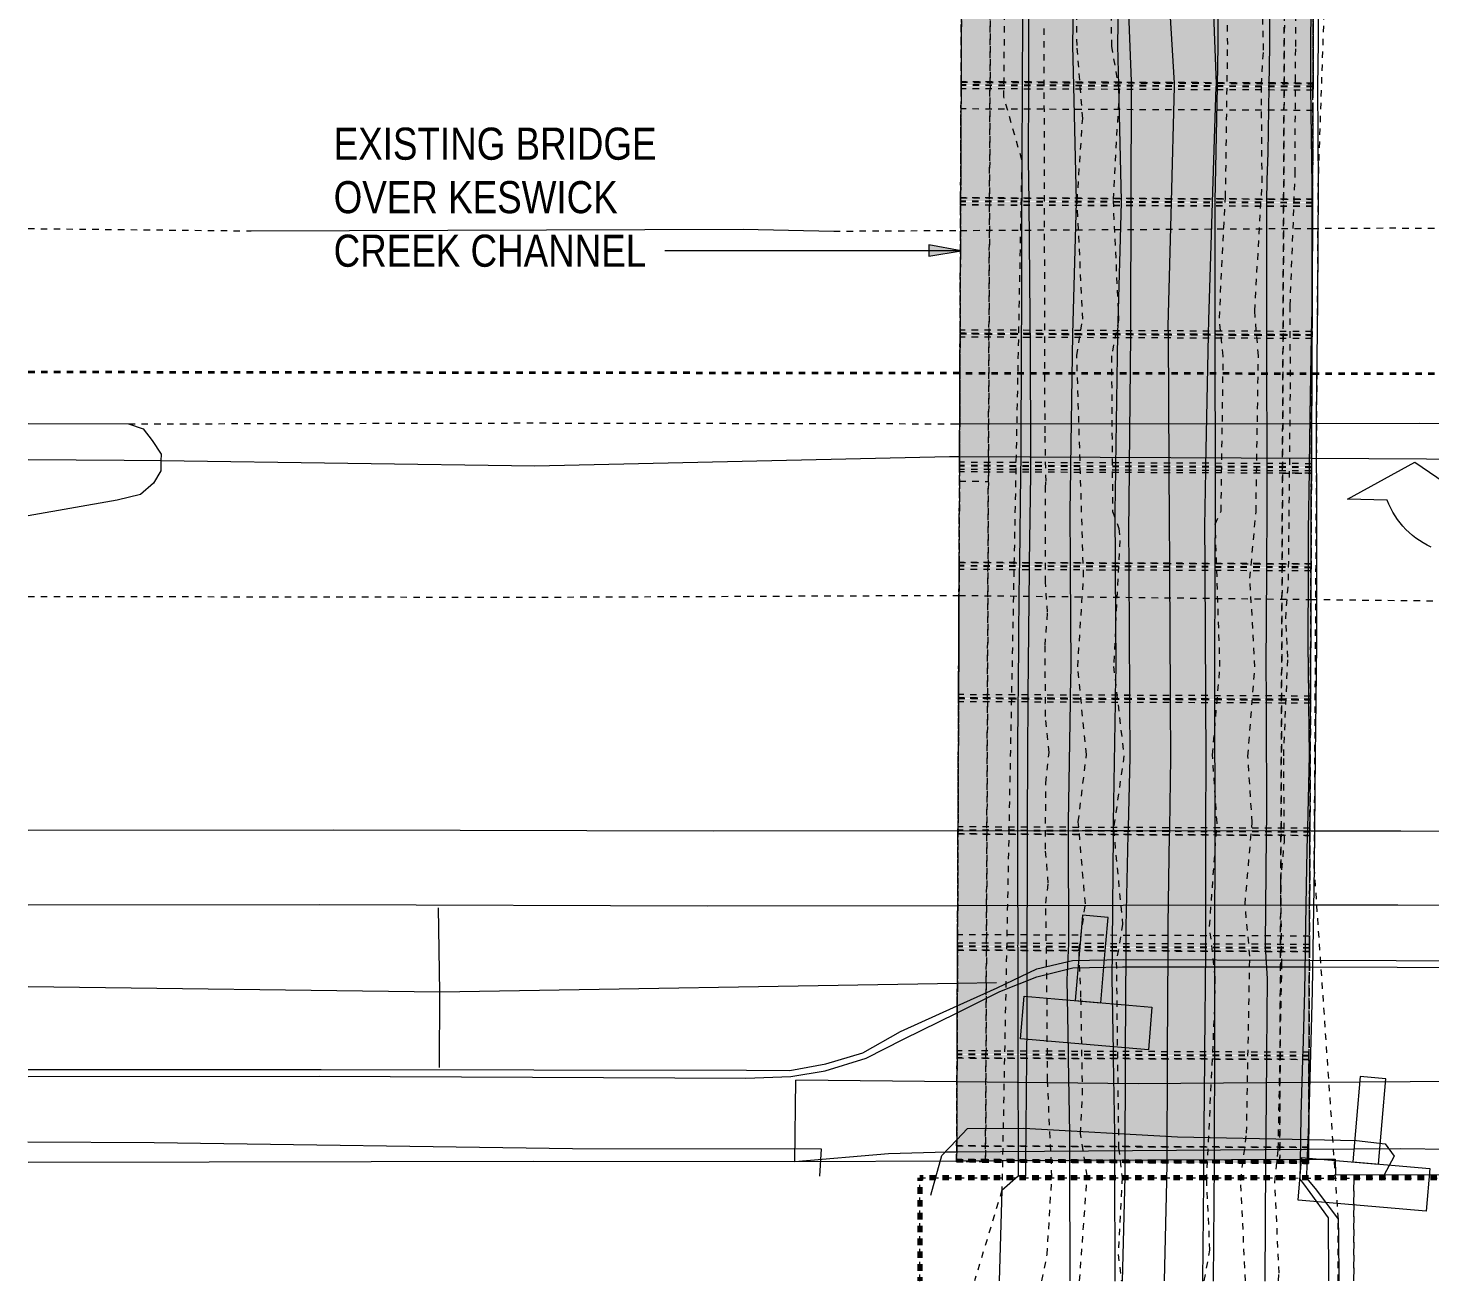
# Model space of a CAD drawing. Header units: metres. Extents: x 564 to 760, y 3 to 1698.
# Drawn here: x 606.14 to 627.97, y 1651.89 to 1671.41 of the extents above; entities that cross this region are included whole.
import ezdxf

# ---------------------------------------------------------------- set-up
doc = ezdxf.new("R2010")
doc.units = ezdxf.units.M
for name, pattern in [('ControlLine', [0.02, 0.0125, -0.0025, 0.0025, -0.0025]), ('Demolished', [0.007144, 0.004763, -0.002381]), ('IMPORT-BDYS-Boundary _3_', [0.01, 0.009, -0.001]), ('IMPORT-BDYS-ProjBoundary', [0.008, 0.006, -0.002]), ('IMPORT-LNMK-LaneLine3 _3_', [0.012, 0.003, -0.009]), ('IMPORT-LNMK-LineCont _3_', [0.004, 0.001, -0.003]), ('JacobsDash', [0.0045, 0.003, -0.0015])]:
    doc.linetypes.add(name, pattern=pattern)
doc.layers.add('D-BDGE', color=7, linetype='Continuous', lineweight=13)
doc.layers.add('D-ENHA-TEXT', color=7, linetype='Continuous', lineweight=9)
for name, color, linetype, lineweight, true_color in [('D-BDGE-DECK', 7, 'Continuous', 13, 0x8c8cc6), ('D-BDGE-FRAMING', 7, 'Continuous', 13, 0x8c8cc6), ('D-BDGE-INT-WALL', 7, 'Continuous', 13, 0x8c8cc6)]:
    doc.layers.add(name, color=color, linetype=linetype, lineweight=lineweight, true_color=true_color)
doc.styles.add('Arial Narrow', font='ARIALN.TTF', dxfattribs={"height": 0.5})

# ---------------------------------------------------------------- blocks, each defined once
blk = doc.blocks.new('T2DPAA-T2D-PWA-RW-M2D-000002_ControlLinesMinor_rvt-2-DRG-2871031 - CONSTRUCTION SEQUENCE STAGE A2')
at = {"layer": 'D-BDGE', "color": 150, "linetype": 'ControlLine', "lineweight": 35, "true_color": 0x0080ff}
blk.add_line((567.602, 1666.054), (608.732, 1666.004), dxfattribs=at)
blk = doc.blocks.new('T2DPAA-T2D-PWA-SU-M2D-000002_dwg-40815123-DRG-2871031 - CONSTRUCTION SEQUENCE STAGE A2')
at = {"color": 9, "lineweight": 18, "true_color": 0xc0c0c0}
for p, q in [((40.118, 1559.587), (40.117, 1559.597)), ((40.765, 1559.639), (40.765, 1559.649)), ((37.784, 1559.399), (37.783, 1559.408)), ((37.975, 1559.424), (37.976, 1559.414)), ((37.976, 1559.414), (38.122, 1557.62)), ((38.643, 1559.478), (38.643, 1559.468)), ((38.643, 1559.468), (38.749, 1557.671)), ((39.291, 1559.53), (39.291, 1559.52)), ((39.291, 1559.52), (39.385, 1557.722)), ((39.315, 1559.522), (39.314, 1559.532)), ((36.282, 1559.287), (36.283, 1559.277)), ((36.379, 1559.295), (36.38, 1559.285)), ((37.084, 1559.342), (37.083, 1559.352)), ((40.936, 1557.837), (40.935, 1557.847)), ((38.749, 1557.671), (38.749, 1557.661)), ((39.385, 1557.722), (39.386, 1557.712)), ((39.433, 1557.716), (39.432, 1557.726)), ((39.606, 1555.673), (39.433, 1557.716)), ((40.234, 1557.781), (40.233, 1557.791)), ((40.407, 1555.738), (40.234, 1557.781)), ((41.035, 1556.697), (40.936, 1557.837)), ((36.428, 1557.483), (36.428, 1557.473)), ((36.537, 1557.492), (36.538, 1557.482)), ((37.278, 1557.542), (37.278, 1557.552)), ((37.397, 1555.495), (37.278, 1557.542)), ((37.978, 1557.598), (37.977, 1557.608)), ((38.097, 1555.551), (37.978, 1557.598)), ((38.122, 1557.62), (38.123, 1557.61)), ((41.102, 1555.794), (41.078, 1556.17)), ((39.496, 1555.664), (39.496, 1555.654)), ((39.607, 1555.663), (39.606, 1555.673)), ((40.408, 1555.728), (40.407, 1555.738)), ((41.103, 1555.784), (41.102, 1555.794)), ((37.398, 1555.485), (37.397, 1555.495)), ((38.097, 1555.541), (38.097, 1555.551)), ((38.289, 1555.567), (38.29, 1555.557)), ((38.29, 1555.557), (38.446, 1553.513)), ((38.874, 1555.614), (38.875, 1555.604)), ((38.875, 1555.604), (39.062, 1553.563)), ((39.496, 1555.654), (39.632, 1553.609)), ((36.596, 1555.43), (36.597, 1555.42)), ((36.597, 1555.42), (36.761, 1553.377)), ((36.731, 1555.441), (36.732, 1555.431)), ((36.732, 1555.431), (36.913, 1553.389)), ((35.759, 1553.948), (41.219, 1554.418)), ((35.637, 1553.938), (35.759, 1553.948)), ((41.263, 1553.871), (35.8, 1553.433)), ((41.243, 1553.729), (41.243, 1553.739)), ((41.247, 1553.679), (41.243, 1553.729)), ((38.239, 1553.486), (38.238, 1553.496)), ((38.242, 1553.436), (38.239, 1553.486)), ((38.446, 1553.513), (38.446, 1553.503)), ((38.446, 1553.503), (38.45, 1553.453)), ((39.062, 1553.563), (39.063, 1553.552)), ((39.063, 1553.552), (39.068, 1553.502)), ((39.632, 1553.609), (39.633, 1553.598)), ((39.633, 1553.598), (39.636, 1553.548)), ((39.785, 1553.611), (39.784, 1553.621)), ((39.79, 1553.561), (39.785, 1553.611)), ((40.586, 1553.675), (40.585, 1553.686)), ((40.591, 1553.626), (40.586, 1553.675)), ((36.761, 1553.377), (36.761, 1553.366)), ((36.761, 1553.366), (36.765, 1553.316)), ((36.913, 1553.389), (36.913, 1553.379)), ((36.913, 1553.379), (36.918, 1553.329)), ((37.539, 1553.429), (37.539, 1553.439)), ((37.543, 1553.379), (37.539, 1553.429)), ((40.714, 1552.131), (40.71, 1552.179)), ((41.36, 1552.183), (41.356, 1552.231)), ((41.361, 1552.173), (41.36, 1552.183)), ((41.365, 1552.123), (41.361, 1552.173)), ((38.365, 1551.941), (38.361, 1551.989)), ((38.567, 1552.006), (38.571, 1551.958)), ((38.571, 1551.958), (38.572, 1551.947)), ((39.199, 1552.057), (39.203, 1552.009)), ((39.203, 1552.009), (39.204, 1551.998)), ((39.204, 1551.998), (39.209, 1551.949)), ((39.746, 1552.101), (39.75, 1552.053)), ((39.75, 1552.053), (39.751, 1552.043)), ((39.751, 1552.043), (39.755, 1551.993)), ((39.755, 1551.993), (39.93, 1550.051)), ((39.913, 1552.066), (39.909, 1552.114)), ((39.914, 1552.056), (39.913, 1552.066)), ((39.918, 1552.006), (39.914, 1552.056)), ((40.715, 1552.12), (40.714, 1552.131)), ((40.719, 1552.071), (40.715, 1552.12)), ((36.869, 1551.869), (36.873, 1551.821)), ((36.873, 1551.821), (36.873, 1551.81)), ((36.873, 1551.81), (36.877, 1551.76)), ((37.022, 1551.881), (37.026, 1551.833)), ((37.026, 1551.833), (37.026, 1551.822)), ((37.026, 1551.822), (37.03, 1551.773)), ((37.666, 1551.885), (37.661, 1551.933)), ((37.667, 1551.874), (37.666, 1551.885)), ((37.671, 1551.825), (37.667, 1551.874)), ((38.366, 1551.931), (38.365, 1551.941)), ((38.37, 1551.881), (38.366, 1551.931)), ((38.572, 1551.947), (38.577, 1551.898)), ((38.577, 1551.897), (38.751, 1549.956)), ((39.209, 1551.948), (39.383, 1550.007)), ((39.383, 1550.006), (39.388, 1549.956)), ((39.93, 1550.051), (39.934, 1550.001)), ((39.934, 1550.001), (39.935, 1549.991)), ((39.935, 1549.991), (39.94, 1549.941)), ((40.08, 1550.012), (40.076, 1550.062)), ((40.081, 1550.002), (40.08, 1550.012)), ((40.085, 1549.953), (40.081, 1550.002)), ((40.881, 1550.077), (40.877, 1550.127)), ((40.882, 1550.067), (40.881, 1550.077)), ((40.886, 1550.018), (40.882, 1550.067)), ((41.539, 1550.13), (41.535, 1550.18)), ((41.54, 1550.12), (41.539, 1550.13)), ((41.545, 1550.071), (41.54, 1550.12)), ((37.022, 1549.816), (37.025, 1549.766)), ((37.175, 1549.828), (37.179, 1549.778)), ((37.179, 1549.778), (37.18, 1549.768)), ((37.841, 1549.832), (37.837, 1549.881)), ((37.842, 1549.822), (37.841, 1549.832)), ((37.845, 1549.772), (37.842, 1549.822)), ((38.54, 1549.888), (38.537, 1549.938)), ((38.541, 1549.878), (38.54, 1549.888)), ((38.544, 1549.828), (38.541, 1549.878)), ((38.751, 1549.955), (38.756, 1549.905)), ((38.756, 1549.905), (38.757, 1549.895)), ((38.757, 1549.895), (38.761, 1549.846)), ((39.388, 1549.956), (39.389, 1549.947)), ((39.389, 1549.947), (39.393, 1549.897)), ((37.025, 1549.766), (37.026, 1549.756)), ((37.026, 1549.756), (37.03, 1549.706)), ((37.18, 1549.768), (37.184, 1549.719)), ((41.059, 1548.025), (41.055, 1548.075)), ((41.06, 1548.015), (41.059, 1548.025)), ((41.697, 1548.076), (41.694, 1548.126)), ((41.698, 1548.066), (41.697, 1548.076)), ((41.701, 1548.017), (41.698, 1548.066)), ((37.983, 1547.776), (37.979, 1547.826)), ((38.681, 1547.833), (38.677, 1547.883)), ((38.681, 1547.823), (38.681, 1547.833)), ((38.685, 1547.773), (38.681, 1547.823)), ((38.905, 1547.901), (38.908, 1547.851)), ((38.908, 1547.851), (38.908, 1547.841)), ((38.908, 1547.841), (38.911, 1547.791)), ((39.546, 1547.953), (39.549, 1547.903)), ((39.549, 1547.903), (39.55, 1547.893)), ((39.55, 1547.893), (39.553, 1547.843)), ((40.108, 1547.998), (40.112, 1547.948)), ((40.112, 1547.948), (40.113, 1547.938)), ((40.113, 1547.938), (40.117, 1547.889)), ((40.259, 1547.96), (40.255, 1548.01)), ((40.26, 1547.95), (40.259, 1547.96)), ((40.264, 1547.901), (40.26, 1547.95)), ((40.406, 1546.207), (40.264, 1547.9)), ((41.063, 1547.965), (41.06, 1548.015)), ((41.192, 1546.27), (41.063, 1547.965)), ((37.189, 1547.762), (37.193, 1547.712)), ((37.193, 1547.712), (37.194, 1547.703)), ((37.194, 1547.703), (37.198, 1547.653)), ((37.339, 1547.774), (37.343, 1547.725)), ((37.343, 1547.725), (37.344, 1547.715)), ((37.344, 1547.715), (37.348, 1547.665)), ((37.984, 1547.766), (37.983, 1547.776)), ((37.988, 1547.717), (37.984, 1547.766)), ((38.817, 1546.078), (38.685, 1547.773)), ((41.816, 1546.27), (41.812, 1546.32)), ((38.712, 1546.019), (38.712, 1546.07)), ((38.821, 1546.028), (38.817, 1546.078)), ((39.021, 1546.094), (39.025, 1546.045)), ((39.675, 1546.147), (39.679, 1546.097)), ((39.679, 1546.097), (39.679, 1546.087)), ((39.679, 1546.087), (39.683, 1546.038)), ((40.258, 1546.194), (40.262, 1546.145)), ((40.262, 1546.145), (40.263, 1546.135)), ((40.263, 1546.135), (40.267, 1546.085)), ((40.267, 1546.085), (40.386, 1544.52)), ((40.41, 1546.156), (40.406, 1546.206)), ((40.411, 1546.146), (40.41, 1546.156)), ((40.415, 1546.097), (40.411, 1546.146)), ((41.198, 1546.21), (41.196, 1546.22)), ((41.205, 1546.161), (41.198, 1546.21)), ((41.816, 1546.26), (41.816, 1546.27)), ((41.82, 1546.21), (41.816, 1546.26)), ((37.344, 1545.959), (37.348, 1545.909)), ((37.348, 1545.909), (37.349, 1545.899)), ((37.349, 1545.899), (37.354, 1545.85)), ((37.487, 1545.971), (37.491, 1545.921)), ((37.491, 1545.921), (37.492, 1545.911)), ((37.492, 1545.911), (37.496, 1545.861)), ((38.14, 1545.973), (38.138, 1546.023)), ((38.14, 1545.963), (38.14, 1545.973)), ((38.142, 1545.913), (38.14, 1545.963)), ((38.312, 1546.037), (38.312, 1545.987)), ((38.312, 1545.987), (38.312, 1545.977)), ((38.312, 1545.977), (38.312, 1545.927)), ((38.712, 1546.009), (38.712, 1546.019)), ((38.712, 1545.959), (38.712, 1546.009)), ((38.822, 1546.018), (38.821, 1546.028)), ((38.825, 1545.968), (38.822, 1546.018)), ((39.025, 1546.045), (39.026, 1546.035)), ((39.026, 1546.035), (39.03, 1545.985)), ((39.03, 1545.985), (39.157, 1544.42)), ((39.683, 1546.038), (39.808, 1544.473)), ((37.066, 1545.317), (36.461, 1545.255)), ((40.549, 1544.482), (40.545, 1544.532)), ((41.358, 1544.548), (41.354, 1544.598)), ((41.358, 1544.538), (41.358, 1544.548)), ((41.362, 1544.488), (41.358, 1544.538)), ((41.918, 1544.593), (41.915, 1544.643)), ((41.919, 1544.583), (41.918, 1544.593)), ((41.922, 1544.533), (41.919, 1544.583)), ((38.279, 1544.299), (38.274, 1544.349)), ((38.979, 1544.355), (38.974, 1544.405)), ((38.98, 1544.345), (38.979, 1544.355)), ((38.985, 1544.296), (38.98, 1544.345)), ((39.157, 1544.42), (39.161, 1544.37)), ((39.161, 1544.37), (39.162, 1544.36)), ((39.162, 1544.36), (39.166, 1544.31)), ((39.808, 1544.473), (39.812, 1544.423)), ((39.812, 1544.423), (39.813, 1544.413)), ((39.813, 1544.413), (39.817, 1544.363)), ((39.817, 1544.362), (39.946, 1542.748)), ((40.386, 1544.519), (40.39, 1544.469)), ((40.39, 1544.469), (40.391, 1544.459)), ((40.391, 1544.459), (40.394, 1544.409)), ((40.394, 1544.409), (40.518, 1542.794)), ((40.55, 1544.472), (40.549, 1544.482)), ((40.554, 1544.422), (40.55, 1544.472)), ((44.757, 1544.432), (42.046, 1544.181)), ((37.49, 1544.285), (37.494, 1544.235)), ((37.494, 1544.235), (37.495, 1544.225)), ((37.495, 1544.225), (37.499, 1544.176)), ((37.499, 1544.175), (37.64, 1542.561)), ((37.624, 1544.296), (37.628, 1544.246)), ((37.628, 1544.246), (37.629, 1544.236)), ((37.629, 1544.236), (37.633, 1544.186)), ((37.633, 1544.186), (37.756, 1542.571)), ((38.28, 1544.289), (38.279, 1544.299)), ((38.285, 1544.239), (38.28, 1544.289)), ((39.166, 1544.31), (39.297, 1542.695)), ((36.584, 1543.729), (34.08, 1543.544)), ((42.089, 1543.652), (42.122, 1542.923)), ((36.672, 1542.643), (42.13, 1543.147)), ((37.357, 1542.562), (42.142, 1542.99)), ((40.826, 1540.974), (40.686, 1542.807)), ((41.627, 1541.042), (41.487, 1542.872)), ((42.035, 1542.341), (42.035, 1542.916)), ((38.606, 1540.786), (38.444, 1542.626)), ((39.304, 1540.845), (39.143, 1542.683)), ((34.172, 1542.278), (36.684, 1542.502)), ((36.684, 1542.502), (37.357, 1542.562))]:
    blk.add_line(p, q, dxfattribs=at)
at = {"color": 9, "linetype": 'IMPORT-LNMK-LaneLine3 _3_', "lineweight": 18, "true_color": 0xc0c0c0}
for p, q in [((35.516, 1556.951), (40.974, 1557.446)), ((33.552, 1556.773), (35.516, 1556.951)), ((21.046, 1555.75), (24.51, 1556.009))]:
    blk.add_line(p, q, dxfattribs=at)
at = {"color": 9, "linetype": 'IMPORT-LNMK-LineCont _3_', "lineweight": 18, "true_color": 0xc0c0c0}
blk.add_line((35.974, 1551.283), (41.44, 1551.684), dxfattribs=at)
at = {"color": 9, "lineweight": 18, "true_color": 0xc0c0c0, "flags": 128}
for points in [[(40.546, 1563.008), (40.656, 1562.151), (40.82, 1560.338), (40.867, 1559.66), (41.009, 1558.108), (41.15, 1556.324), (41.278, 1554.538), (41.438, 1552.766), (41.584, 1550.993), (41.714, 1549.264), (41.845, 1547.536), (41.975, 1545.604), (42.088, 1543.672), (42.089, 1543.652)], [(38.4, 1561.134), (38.64, 1559.517), (38.643, 1559.478)], [(39.09, 1561.189), (39.289, 1559.563), (39.291, 1559.53)], [(39.314, 1559.532), (39.273, 1560.162), (39.181, 1561.197)], [(40.117, 1559.597), (40.074, 1560.224), (39.982, 1561.261)], [(40.764, 1559.651), (40.704, 1560.328), (40.629, 1561.314)], [(36.15, 1560.952), (36.2, 1560.323), (36.282, 1559.287)], [(36.235, 1560.959), (36.293, 1560.331), (36.379, 1559.295)], [(37.083, 1559.352), (37.017, 1559.967), (36.941, 1561.016)], [(37.783, 1559.408), (37.715, 1560.03), (37.64, 1561.072)], [(37.768, 1561.083), (37.969, 1559.493), (37.975, 1559.424)], [(40.935, 1557.847), (40.913, 1558.101), (40.765, 1559.639)], [(37.977, 1557.608), (37.976, 1557.623), (37.784, 1559.399)], [(39.432, 1557.726), (39.431, 1557.746), (39.315, 1559.522)], [(40.233, 1557.791), (40.232, 1557.806), (40.209, 1558.138), (40.189, 1558.563), (40.118, 1559.587)], [(36.283, 1559.277), (36.375, 1558.127), (36.428, 1557.483)], [(36.38, 1559.285), (36.475, 1558.136), (36.537, 1557.492)], [(37.278, 1557.552), (37.277, 1557.564), (37.084, 1559.342)], [(38.749, 1557.661), (38.862, 1555.739), (38.874, 1555.614)], [(39.386, 1557.712), (39.481, 1555.888), (39.496, 1555.664)], [(36.428, 1557.473), (36.576, 1555.688), (36.596, 1555.43)], [(36.538, 1557.482), (36.709, 1555.697), (36.731, 1555.441)], [(38.123, 1557.61), (38.273, 1555.769), (38.289, 1555.567)], [(24.51, 1556.009), (32.144, 1556.685), (33.552, 1556.773)], [(41.078, 1556.17), (41.068, 1556.317), (41.035, 1556.697)], [(40.585, 1553.686), (40.435, 1555.402), (40.408, 1555.728)], [(41.243, 1553.739), (41.185, 1554.531), (41.103, 1555.784)], [(37.539, 1553.439), (37.417, 1555.159), (37.398, 1555.485)], [(38.238, 1553.496), (38.117, 1555.205), (38.097, 1555.541)], [(39.784, 1553.621), (39.635, 1555.333), (39.607, 1555.663)], [(41.219, 1554.418), (42.899, 1554.562), (52.432, 1555.346), (56.106, 1555.6), (57.273, 1555.659), (58.703, 1555.648), (59.993, 1555.554), (61.17, 1555.425), (61.634, 1555.374), (62.373, 1555.265)], [(62.351, 1555.522), (61.17, 1555.425), (56.618, 1555.05), (52.457, 1554.707), (43.939, 1554.085), (41.263, 1553.871)], [(43.237, 1552.656), (43.173, 1552.681), (43.11, 1552.709), (43.048, 1552.741), (42.989, 1552.775), (42.932, 1552.813), (42.876, 1552.853), (42.823, 1552.896), (42.772, 1552.942), (42.724, 1552.991), (42.679, 1553.041), (42.636, 1553.094), (42.596, 1553.149), (42.559, 1553.206), (42.526, 1553.265), (42.495, 1553.325), (41.878, 1553.287), (42.87, 1553.95), (43.833, 1553.408)], [(39.068, 1553.501), (39.137, 1552.747), (39.199, 1552.058)], [(39.636, 1553.547), (39.694, 1552.674), (39.746, 1552.103)], [(39.909, 1552.116), (39.846, 1552.921), (39.79, 1553.559)], [(40.71, 1552.181), (40.646, 1552.988), (40.591, 1553.624)], [(41.356, 1552.233), (41.314, 1552.756), (41.247, 1553.677)], [(35.8, 1553.433), (35.647, 1553.421), (29.224, 1552.728), (23.415, 1552.319), (22.844, 1552.279), (21.351, 1552.161)], [(36.765, 1553.315), (36.771, 1553.247), (36.869, 1551.87)], [(36.918, 1553.327), (36.924, 1553.258), (37.022, 1551.883)], [(37.661, 1551.934), (37.589, 1552.733), (37.543, 1553.378)], [(38.36, 1551.991), (38.288, 1552.789), (38.242, 1553.434)], [(38.45, 1553.451), (38.523, 1552.495), (38.567, 1552.007)], [(21.303, 1552.722), (22.864, 1552.851), (23.098, 1552.794)], [(23.098, 1552.794), (23.25, 1552.622), (23.408, 1552.425), (23.415, 1552.319), (23.425, 1552.166), (23.327, 1551.963), (23.144, 1551.768), (22.786, 1551.65), (21.425, 1551.29)], [(40.076, 1550.063), (40.037, 1550.507), (39.918, 1552.006)], [(40.877, 1550.127), (40.838, 1550.574), (40.719, 1552.071)], [(41.535, 1550.18), (41.458, 1550.982), (41.365, 1552.123)], [(36.877, 1551.76), (36.945, 1550.805), (37.022, 1549.816)], [(37.03, 1551.772), (37.098, 1550.816), (37.175, 1549.828)], [(37.837, 1549.882), (37.808, 1550.323), (37.671, 1551.824)], [(38.537, 1549.938), (38.507, 1550.378), (38.37, 1551.881)], [(41.055, 1548.075), (41.048, 1548.164), (40.886, 1550.017)], [(41.694, 1548.127), (41.623, 1549.258), (41.545, 1550.071)], [(37.979, 1547.826), (37.971, 1547.911), (37.845, 1549.772)], [(38.677, 1547.883), (38.671, 1547.962), (38.544, 1549.828)], [(38.761, 1549.846), (38.837, 1548.996), (38.904, 1547.901)], [(39.393, 1549.897), (39.47, 1549.042), (39.546, 1547.953)], [(39.94, 1549.941), (40.014, 1549.116), (40.108, 1547.998)], [(40.255, 1548.01), (40.248, 1548.095), (40.085, 1549.953)], [(41.73, 1548.09), (43.143, 1548.208), (49.804, 1548.766), (51.549, 1548.896), (53.799, 1549.103), (61.861, 1549.836), (62.828, 1549.909)], [(37.03, 1549.706), (37.089, 1548.939), (37.189, 1547.763)], [(37.184, 1549.718), (37.244, 1548.952), (37.339, 1547.775)], [(41.823, 1546.941), (43.193, 1547.059), (49.965, 1547.61), (51.469, 1547.763), (53.926, 1547.984), (58.722, 1548.344), (60.844, 1548.549), (62.929, 1548.718)], [(41.892, 1546.083), (43.237, 1546.192), (50, 1546.745), (51.468, 1547.454), (51.938, 1547.566), (53.975, 1547.719), (58.389, 1548.047), (58.717, 1548.084), (60.831, 1548.263), (62.952, 1548.45)], [(38.195, 1547.793), (38.853, 1547.85), (41.73, 1548.09)], [(41.901, 1545.976), (43.262, 1546.091), (50.093, 1546.666), (51.383, 1547.298), (52.024, 1547.254), (53.989, 1547.414), (58.398, 1547.745), (58.756, 1547.961), (60.9, 1548.178)], [(39.553, 1547.843), (39.651, 1546.448), (39.675, 1546.148)], [(40.117, 1547.889), (40.24, 1546.437), (40.258, 1546.195)], [(41.812, 1546.32), (41.732, 1547.529), (41.701, 1548.016)], [(21.839, 1546.411), (26.585, 1546.82), (32.469, 1547.305), (38.195, 1547.793)], [(37.198, 1547.653), (37.247, 1547.075), (37.344, 1545.959)], [(37.348, 1547.665), (37.394, 1547.088), (37.487, 1545.971)], [(38.138, 1546.023), (38.137, 1546.043), (37.988, 1547.717)], [(38.911, 1547.791), (38.999, 1546.364), (39.021, 1546.095)], [(36.363, 1546.469), (38.932, 1546.691), (41.823, 1546.941)], [(21.938, 1545.254), (26.457, 1545.643), (32.481, 1546.134), (36.363, 1546.469)], [(38.712, 1546.07), (38.712, 1546.48), (38.312, 1546.48), (38.312, 1546.037)], [(36.489, 1544.909), (37.086, 1545.243), (37.675, 1545.59), (38.217, 1545.764), (39.015, 1545.849), (41.892, 1546.083)], [(40.545, 1544.532), (40.449, 1545.683), (40.415, 1546.097)], [(41.196, 1546.22), (41.195, 1546.231), (41.192, 1546.27)], [(41.354, 1544.598), (41.265, 1545.739), (41.205, 1546.16)], [(41.915, 1544.643), (41.861, 1545.597), (41.82, 1546.21)], [(36.498, 1544.802), (37.132, 1545.186), (37.684, 1545.466), (38.232, 1545.653), (39.004, 1545.731), (41.901, 1545.976)], [(37.354, 1545.849), (37.462, 1544.601), (37.49, 1544.286)], [(37.496, 1545.861), (37.6, 1544.613), (37.624, 1544.296)], [(37.512, 1544.48), (37.512, 1545.146), (38.712, 1545.146), (38.712, 1545.959)], [(38.312, 1545.927), (38.312, 1545.146), (39.512, 1545.146), (39.512, 1544.48), (37.512, 1544.48)], [(38.274, 1544.349), (38.161, 1545.457), (38.142, 1545.913)], [(38.974, 1544.406), (38.858, 1545.548), (38.825, 1545.968)], [(28.538, 1543.268), (28.441, 1544.439), (28.309, 1545.747)], [(36.461, 1545.255), (28.441, 1544.439), (22.046, 1543.977)], [(22.155, 1542.696), (26.705, 1543.081), (33.305, 1543.633), (33.979, 1543.684), (34.525, 1543.833), (35.084, 1544.055), (35.642, 1544.435), (36.489, 1544.909)], [(22.164, 1542.586), (26.68, 1542.976), (33.303, 1543.505), (34.002, 1543.59), (34.527, 1543.725), (35.147, 1543.977), (35.697, 1544.318), (36.498, 1544.802)], [(42.024, 1542.915), (41.972, 1543.664), (41.922, 1544.532)], [(40.686, 1542.807), (40.65, 1543.27), (40.554, 1544.422)], [(41.487, 1542.872), (41.451, 1543.334), (41.362, 1544.487)], [(42.141, 1543.007), (43.235, 1543.007), (43.235, 1544.341), (42.835, 1544.341), (42.835, 1543.007), (44.035, 1543.007), (44.035, 1542.341), (42.035, 1542.341)], [(42.046, 1544.181), (39.397, 1543.936), (36.584, 1543.729)], [(38.444, 1542.626), (38.404, 1543.073), (38.285, 1544.239)], [(39.143, 1542.683), (39.103, 1543.139), (38.985, 1544.295)], [(22.277, 1541.255), (25.087, 1541.502), (30.112, 1541.937), (34.172, 1542.278), (34.08, 1543.544)], [(42.13, 1543.147), (43.562, 1543.279), (44.309, 1543.334), (44.87, 1543.629)], [(42.58, 1542.784), (47.657, 1543.218), (52.339, 1543.627), (52.447, 1543.581)], [(36.657, 1542.827), (36.812, 1543.019), (37.682, 1543.097), (40.079, 1543.167), (42.117, 1543.298)], [(42.117, 1543.298), (42.859, 1543.345), (43.308, 1543.331), (43.468, 1543.149), (43.295, 1542.758)], [(42.035, 1542.916), (42.035, 1543.007), (42.141, 1543.007)], [(42.142, 1542.99), (42.553, 1543.026), (42.58, 1542.784)], [(36.326, 1541.936), (36.445, 1542.563), (36.657, 1542.827)], [(40.518, 1542.794), (40.539, 1542.509), (40.659, 1540.96)], [(42.618, 1541.127), (42.53, 1542.108), (42.209, 1542.478), (42.102, 1542.6), (42.041, 1542.668), (42.024, 1542.915)], [(42.122, 1542.923), (42.132, 1542.704), (42.135, 1542.692), (42.281, 1542.544), (42.581, 1542.208), (42.683, 1542.097), (42.707, 1541.839), (42.771, 1541.14)], [(34.172, 1542.278), (35.615, 1542.524), (36.522, 1542.629), (36.672, 1542.643)], [(37.756, 1542.571), (37.773, 1542.353), (37.659, 1542.343), (37.425, 1542.103), (37.5, 1540.692)], [(39.297, 1542.695), (39.315, 1542.477), (39.41, 1540.854)], [(39.946, 1542.748), (39.969, 1542.463), (40.064, 1540.91)], [(22.25, 1541.57), (24.208, 1541.73), (30.705, 1542.187), (34.566, 1542.507), (34.576, 1542.082)], [(37.64, 1542.561), (37.659, 1542.343), (37.425, 1542.103)]]:
    blk.add_lwpolyline(points, dxfattribs=at)
at = {"color": 9, "linetype": 'IMPORT-LNMK-LaneLine3 _3_', "lineweight": 18, "true_color": 0xc0c0c0, "flags": 128}
blk.add_lwpolyline([(40.974, 1557.446), (42.162, 1557.554), (48.436, 1558.063), (55.725, 1558.735), (61.419, 1559.15), (62.038, 1559.204)], dxfattribs=at)
at = {"color": 9, "linetype": 'IMPORT-LNMK-LineCont _3_', "lineweight": 18, "true_color": 0xc0c0c0, "flags": 128}
for points in [[(22.864, 1552.851), (29.063, 1553.392), (35.637, 1553.938)], [(41.44, 1551.684), (43.866, 1551.863), (52.696, 1552.612), (56.21, 1552.925), (62.524, 1553.486)], [(21.531, 1550.041), (23.384, 1550.195), (29.224, 1550.681), (35.834, 1551.272), (35.974, 1551.283)]]:
    blk.add_lwpolyline(points, dxfattribs=at)
blk = doc.blocks.new('T2DPAA-T2D-PWA-SU-M2D-000001_dwg-40815111-DRG-2871031 - CONSTRUCTION SEQUENCE STAGE A2')
at = {"color": 9, "linetype": 'IMPORT-BDYS-Boundary _3_', "lineweight": 18, "true_color": 0xc0c0c0}
blk.add_line((121.069, 1639.337), (121.205, 1637.739), dxfattribs=at)
at = {"color": 9, "linetype": 'IMPORT-BDYS-Boundary _3_', "lineweight": 18, "true_color": 0xc0c0c0, "flags": 128}
for points in [[(121.205, 1637.739), (121.069, 1639.337), (138.228, 1640.786)], [(114.469, 1637.166), (114.333, 1638.769), (121.069, 1639.337)]]:
    blk.add_lwpolyline(points, dxfattribs=at)
blk = doc.blocks.new('T2DPAA-T2D-PWA-GN-XRF-000103_dwg-40807629-DRG-2871031 - CONSTRUCTION SEQUENCE STAGE A2')
at = {"color": 200, "linetype": 'IMPORT-BDYS-ProjBoundary', "lineweight": 70, "true_color": 0xbf00ff, "flags": 128}
blk.add_lwpolyline([(349.197, 1490.125), (328.778, 1488.393), (322.042, 1487.824), (322.179, 1486.222)], dxfattribs=at)
blk = doc.blocks.new('T2DPAA-T2D-PWA-SU-M2D-000100_Survey_rvt-2-DRG-2871031 - CONSTRUCTION SEQUENCE STAGE A2')
at = {"color": 9, "lineweight": 18, "true_color": 0xc0c0c0, "rotation": 355.1443168073812}
for name, p in [('T2DPAA-T2D-PWA-SU-M2D-000002_dwg-40815123-DRG-2871031 - CONSTRUCTION SEQUENCE STAGE A2', (414.939, 119.901)), ('T2DPAA-T2D-PWA-SU-M2D-000001_dwg-40815111-DRG-2871031 - CONSTRUCTION SEQUENCE STAGE A2', (328.846, 30.288)), ('T2DPAA-T2D-PWA-GN-XRF-000103_dwg-40807629-DRG-2871031 - CONSTRUCTION SEQUENCE STAGE A2', (134.659, 198.273))]:
    blk.add_blockref(name, p, dxfattribs=at)
blk = doc.blocks.new('Roofs 3 - Roofs 3-4999916-DRG-2871031 - CONSTRUCTION SEQUENCE STAGE A2')
at = {"layer": 'D-BDGE-DECK', "color": 9, "linetype": 'Demolished', "true_color": 0xc0c0c0}
for p, q in [((443.829, 1717.565), (438.366, 1717.124)), ((443.829, 1717.565), (438.366, 1717.124)), ((444.106, 1714.128), (443.829, 1717.565)), ((443.829, 1717.565), (444.094, 1714.287)), ((438.631, 1713.845), (438.366, 1717.124)), ((438.366, 1717.124), (438.644, 1713.687)), ((438.631, 1713.845), (444.094, 1714.287)), ((444.094, 1714.287), (444.101, 1714.201)), ((444.101, 1714.196), (444.101, 1714.201)), ((444.101, 1714.196), (444.103, 1714.172)), ((444.103, 1714.172), (444.103, 1714.166)), ((444.103, 1714.166), (444.127, 1713.872)), ((444.239, 1712.492), (444.106, 1714.128)), ((438.638, 1713.759), (438.631, 1713.845)), ((438.638, 1713.759), (438.638, 1713.754)), ((438.64, 1713.731), (438.638, 1713.754)), ((438.641, 1713.725), (438.64, 1713.731)), ((438.665, 1713.431), (438.641, 1713.725)), ((444.127, 1713.872), (438.665, 1713.431)), ((444.127, 1713.872), (444.582, 1708.236)), ((438.644, 1713.687), (438.776, 1712.051)), ((439.12, 1707.794), (438.665, 1713.431)), ((444.239, 1712.492), (438.776, 1712.051)), ((444.248, 1712.378), (444.239, 1712.492)), ((444.248, 1712.378), (438.785, 1711.937)), ((444.579, 1708.274), (444.248, 1712.378)), ((438.776, 1712.051), (438.785, 1711.937)), ((438.785, 1711.937), (439.117, 1707.832)), ((444.579, 1708.274), (439.117, 1707.832)), ((444.696, 1706.829), (444.579, 1708.274)), ((444.582, 1708.236), (439.12, 1707.794)), ((444.582, 1708.236), (445.163, 1701.049)), ((439.117, 1707.832), (439.234, 1706.387)), ((439.701, 1700.607), (439.12, 1707.794)), ((444.696, 1706.829), (439.234, 1706.387)), ((445.028, 1702.723), (444.696, 1706.829)), ((439.234, 1706.387), (439.565, 1702.282)), ((445.028, 1702.723), (439.565, 1702.282)), ((445.428, 1697.769), (445.028, 1702.723)), ((439.565, 1702.282), (439.965, 1697.327)), ((445.163, 1701.049), (439.701, 1700.607)), ((445.163, 1701.049), (445.172, 1700.943)), ((445.172, 1700.943), (445.172, 1700.933)), ((445.172, 1700.933), (445.174, 1700.911)), ((445.175, 1700.901), (445.174, 1700.911)), ((445.175, 1700.901), (445.182, 1700.81)), ((445.182, 1700.81), (439.72, 1700.368)), ((445.182, 1700.81), (445.428, 1697.769)), ((439.709, 1700.501), (439.701, 1700.607)), ((439.71, 1700.492), (439.709, 1700.501)), ((439.712, 1700.469), (439.71, 1700.492)), ((439.712, 1700.469), (439.712, 1700.46)), ((439.72, 1700.368), (439.712, 1700.46)), ((439.965, 1697.327), (439.72, 1700.368)), ((445.428, 1697.769), (439.965, 1697.327)), ((445.428, 1697.769), (439.965, 1697.327))]:
    blk.add_line(p, q, dxfattribs=at)

msp = doc.modelspace()

# ---------------------------------------------------------------- hatches: boundary and pattern name
at = {"layer": 'D-BDGE-FRAMING', "lineweight": 5, "true_color": 0xc0c0c0, "transparency": 33554506}
for points in [[(626.146, 1670.553), (626.152, 1672.123), (620.672, 1672.145), (620.666, 1670.575)], [(626.145, 1670.443), (626.145, 1670.493), (620.665, 1670.515), (620.665, 1670.465)], [(626.146, 1670.503), (626.146, 1670.553), (620.666, 1670.575), (620.666, 1670.525), (626.146, 1670.503)], [(626.146, 1670.503), (626.146, 1670.503), (626.146, 1670.503)], [(626.138, 1668.743), (626.145, 1670.443), (620.665, 1670.465), (620.658, 1668.765)], [(626.138, 1668.693), (626.138, 1668.743), (620.658, 1668.765), (620.658, 1668.715), (626.138, 1668.693)], [(626.13, 1666.683), (626.138, 1668.633), (620.658, 1668.655), (620.65, 1666.705)], [(626.138, 1668.633), (626.138, 1668.683), (620.658, 1668.705), (620.658, 1668.655)], [(626.121, 1664.623), (626.129, 1666.573), (620.649, 1666.595), (620.641, 1664.645)], [(626.129, 1666.573), (626.129, 1666.623), (620.649, 1666.645), (620.649, 1666.595)], [(626.13, 1666.633), (626.13, 1666.683), (620.65, 1666.705), (620.65, 1666.655), (626.13, 1666.633)], [(626.121, 1664.573), (626.121, 1664.623), (620.641, 1664.645), (620.641, 1664.595), (626.121, 1664.573)], [(626.115, 1663.061), (626.121, 1664.511), (620.641, 1664.534), (620.635, 1663.084)], [(626.121, 1664.512), (626.121, 1664.563), (620.641, 1664.585), (620.641, 1664.535), (626.121, 1664.512)], [(626.121, 1664.511), (626.121, 1664.512), (625.755, 1664.512)], [(626.115, 1663.013), (626.115, 1663.063), (620.635, 1663.084), (620.635, 1663.035), (626.115, 1663.013)], [(626.106, 1661.003), (626.114, 1662.952), (620.634, 1662.975), (620.626, 1661.025)], [(626.114, 1662.952), (626.114, 1663.002), (620.634, 1663.025), (620.634, 1662.975)], [(626.098, 1658.943), (626.106, 1660.892), (620.626, 1660.915), (620.618, 1658.965)], [(626.106, 1660.952), (626.106, 1661.002), (620.626, 1661.025), (620.626, 1660.975), (626.106, 1660.952)], [(626.106, 1661.002), (626.106, 1661.003), (620.626, 1661.025)], [(626.106, 1660.892), (626.106, 1660.942), (620.626, 1660.965), (620.626, 1660.915)], [(626.106, 1660.952), (626.106, 1660.952), (626.106, 1660.952)], [(626.098, 1658.892), (626.098, 1658.942), (620.618, 1658.965), (620.618, 1658.915), (626.098, 1658.892)], [(626.098, 1658.942), (626.098, 1658.943), (620.618, 1658.965)], [(626.09, 1657.133), (626.097, 1658.832), (620.617, 1658.855), (620.61, 1657.155)], [(626.097, 1658.832), (626.097, 1658.882), (620.617, 1658.905), (620.617, 1658.855)], [(626.098, 1658.892), (626.098, 1658.892), (626.098, 1658.892)], [(626.083, 1655.453), (626.09, 1657.022), (620.61, 1657.045), (620.603, 1655.475)], [(626.09, 1657.082), (626.09, 1657.132), (620.61, 1657.155), (620.61, 1657.105), (626.09, 1657.082)], [(626.09, 1657.132), (626.09, 1657.133), (620.61, 1657.155)], [(626.09, 1657.022), (626.09, 1657.072), (620.61, 1657.095), (620.61, 1657.045)], [(626.09, 1657.082), (626.09, 1657.082), (626.09, 1657.082)], [(626.083, 1655.402), (626.083, 1655.452), (620.603, 1655.475), (620.603, 1655.425), (626.083, 1655.402)], [(626.083, 1655.452), (626.083, 1655.453), (620.603, 1655.475)], [(626.076, 1653.742), (626.083, 1655.342), (620.603, 1655.364), (620.596, 1653.765)], [(626.083, 1655.342), (626.083, 1655.392), (620.603, 1655.415), (620.603, 1655.365), (620.697, 1655.364)], [(626.083, 1655.392), (626.083, 1655.392), (623.649, 1655.402)], [(626.083, 1655.342), (626.083, 1655.342), (625.988, 1655.342)], [(626.083, 1655.402), (626.083, 1655.402), (626.083, 1655.402)], [(626.076, 1653.722), (626.076, 1653.742), (620.596, 1653.765), (620.596, 1653.745)]]:
    msp.add_hatch(color=9, dxfattribs=at).paths.add_polyline_path(points)
at = {"layer": 'D-ENHA-TEXT'}
msp.add_hatch(color=256, dxfattribs=at).paths.add_polyline_path([(620.665, 1667.942), (620.165, 1668.031), (620.165, 1667.854)])

# ---------------------------------------------------------------- linework, layer by layer
at = {"layer": 'D-BDGE', "color": 8, "linetype": 'JacobsDash', "lineweight": 15, "true_color": 0x808080}
for p, q in [((622.936, 1680.826), (623.006, 1671.126)), ((626.227, 1668.946), (626.407, 1674.223)), ((621.331, 1670.339), (621.367, 1673.669)), ((622.471, 1671.14), (622.445, 1673.585)), ((624.817, 1671.155), (624.788, 1673.575)), ((625.375, 1671.068), (625.316, 1673.308)), ((625.876, 1671.125), (625.878, 1672.265)), ((621.973, 1665.106), (621.959, 1671.411)), ((624.784, 1668.776), (624.817, 1671.155)), ((622.559, 1670.003), (622.471, 1671.14)), ((623.006, 1671.126), (623.126, 1670.436)), ((625.342, 1670.529), (625.375, 1671.068)), ((625.872, 1670.585), (625.876, 1671.125)), ((625.353, 1669.009), (625.342, 1670.529)), ((625.868, 1669.145), (625.872, 1670.585)), ((621.611, 1669.358), (621.331, 1670.339)), ((623.126, 1670.436), (623.032, 1668.724)), ((622.473, 1668.721), (622.559, 1670.003)), ((621.611, 1669.358), (621.301, 1653.302)), ((625.238, 1667.003), (625.353, 1669.009)), ((625.79, 1667.086), (625.868, 1669.145)), ((624.687, 1666.893), (624.784, 1668.776)), ((626.165, 1658.341), (626.227, 1668.946)), ((622.559, 1666.873), (622.473, 1668.721)), ((623.032, 1668.724), (623.118, 1666.866)), ((625.295, 1666.305), (625.238, 1667.003)), ((625.794, 1665.786), (625.79, 1667.086)), ((622.468, 1666.31), (622.559, 1666.873)), ((623.118, 1666.866), (623.007, 1666.302)), ((624.748, 1666.301), (624.687, 1666.893)), ((622.573, 1662.867), (622.468, 1666.31)), ((623.007, 1666.302), (623.024, 1663.877)), ((624.714, 1663.881), (624.748, 1666.301)), ((625.258, 1663.875), (625.295, 1666.305)), ((625.764, 1662.806), (625.794, 1665.786)), ((621.988, 1664.352), (621.973, 1665.106)), ((621.979, 1662.776), (621.98, 1664.241)), ((621.98, 1664.241), (621.988, 1664.352)), ((623.024, 1663.877), (623.124, 1663.615)), ((624.624, 1663.681), (624.714, 1663.881)), ((625.164, 1662.84), (625.258, 1663.875)), ((623.124, 1663.615), (623.136, 1663.426)), ((624.697, 1661.462), (624.624, 1663.681)), ((623.136, 1663.426), (623.04, 1661.463)), ((622.481, 1661.46), (622.573, 1662.867)), ((622.012, 1662.308), (621.979, 1662.776)), ((625.24, 1661.457), (625.164, 1662.84)), ((625.721, 1662.208), (625.764, 1662.806)), ((621.975, 1661.794), (622.012, 1662.308)), ((625.754, 1661.609), (625.721, 1662.208)), ((621.98, 1660.686), (621.975, 1661.794)), ((625.689, 1660.07), (625.754, 1661.609)), ((622.618, 1660.092), (622.481, 1661.46)), ((623.04, 1661.463), (623.201, 1660.072)), ((624.581, 1660.087), (624.697, 1661.462)), ((625.132, 1660.066), (625.24, 1661.457)), ((622.036, 1660.124), (621.98, 1660.686)), ((621.985, 1659.651), (622.036, 1660.124)), ((622.491, 1659.044), (622.618, 1660.092)), ((623.201, 1660.072), (623.038, 1658.924)), ((624.652, 1659.029), (624.581, 1660.087)), ((625.198, 1659.033), (625.132, 1660.066)), ((625.7, 1658.73), (625.689, 1660.07)), ((621.98, 1658.616), (621.985, 1659.651)), ((622.601, 1657.764), (622.491, 1659.044)), ((623.038, 1658.924), (623.18, 1657.451)), ((624.535, 1657.418), (624.652, 1659.029)), ((625.088, 1657.758), (625.198, 1659.033)), ((625.643, 1658.098), (625.7, 1658.73)), ((622.023, 1658.088), (621.98, 1658.616)), ((626.54, 1652.851), (626.165, 1658.341)), ((621.984, 1657.776), (622.023, 1658.088)), ((625.661, 1656.808), (625.643, 1658.098)), ((622.006, 1656.191), (621.984, 1657.776)), ((622.501, 1657.041), (622.601, 1657.764)), ((625.162, 1656.951), (625.088, 1657.758)), ((623.18, 1657.451), (623.082, 1656.859)), ((624.622, 1656.618), (624.535, 1657.418)), ((622.532, 1656.312), (622.501, 1657.041)), ((623.082, 1656.859), (623.118, 1653.959)), ((625.111, 1654.192), (625.162, 1656.951)), ((625.604, 1653.948), (625.661, 1656.808)), ((624.616, 1656.118), (624.622, 1656.618)), ((622.558, 1654.792), (622.532, 1656.312)), ((622.011, 1655.016), (622.006, 1656.191)), ((624.49, 1653.451), (624.616, 1656.118)), ((622.08, 1653.517), (622.011, 1655.016)), ((622.525, 1654.188), (622.558, 1654.792)), ((622.629, 1653.526), (622.525, 1654.188)), ((625.02, 1653.457), (625.111, 1654.192)), ((623.118, 1653.959), (623.173, 1653.502)), ((625.552, 1653.431), (625.604, 1653.948)), ((622.005, 1652.3), (622.08, 1653.517)), ((622.51, 1651.891), (622.629, 1653.526)), ((623.173, 1653.502), (623.111, 1652.304)), ((621.301, 1653.302), (620.874, 1651.891)), ((624.54, 1652.372), (624.49, 1653.451)), ((625.094, 1651.891), (625.02, 1653.457)), ((625.617, 1652.013), (625.552, 1653.431)), ((626.538, 1651.891), (626.54, 1652.851)), ((621.925, 1651.891), (622.005, 1652.3)), ((623.111, 1652.304), (623.161, 1651.891)), ((624.453, 1651.891), (624.54, 1652.372)), ((625.61, 1651.891), (625.617, 1652.013))]:
    msp.add_line(p, q, dxfattribs=at)
at = {"layer": 'D-BDGE-FRAMING', "color": 9, "linetype": 'Demolished', "true_color": 0xc0c0c0}
for p, q in [((620.672, 1672.195), (620.665, 1670.525)), ((620.666, 1670.575), (620.672, 1672.145)), ((626.146, 1670.503), (626.153, 1672.173)), ((626.152, 1672.123), (626.146, 1670.553)), ((620.665, 1670.515), (620.658, 1668.715)), ((620.665, 1670.525), (620.666, 1670.575)), ((620.665, 1670.525), (620.665, 1670.525)), ((626.146, 1670.503), (620.665, 1670.525)), ((626.146, 1670.503), (620.665, 1670.525)), ((620.665, 1670.465), (620.665, 1670.515)), ((626.146, 1670.493), (620.665, 1670.515)), ((626.146, 1670.493), (620.665, 1670.515)), ((620.666, 1670.575), (626.146, 1670.553)), ((626.146, 1670.553), (620.666, 1670.575)), ((626.146, 1670.553), (626.146, 1670.503)), ((626.146, 1670.503), (626.146, 1670.503)), ((620.658, 1668.765), (620.665, 1670.465)), ((626.145, 1670.443), (620.665, 1670.465)), ((626.145, 1670.443), (620.665, 1670.465)), ((626.138, 1668.693), (626.146, 1670.493)), ((626.145, 1670.443), (626.138, 1668.743)), ((626.146, 1670.493), (626.145, 1670.443)), ((620.658, 1668.715), (620.658, 1668.765)), ((620.658, 1668.765), (626.138, 1668.743)), ((626.138, 1668.743), (620.658, 1668.765)), ((620.658, 1668.705), (620.649, 1666.655)), ((620.65, 1666.705), (620.658, 1668.655)), ((626.138, 1668.693), (620.658, 1668.715)), ((626.138, 1668.693), (620.658, 1668.715)), ((620.658, 1668.655), (620.658, 1668.705)), ((626.138, 1668.683), (620.658, 1668.705)), ((626.138, 1668.683), (620.658, 1668.705)), ((626.138, 1668.633), (620.658, 1668.655)), ((626.138, 1668.633), (620.658, 1668.655)), ((626.13, 1666.633), (626.138, 1668.683)), ((626.138, 1668.633), (626.13, 1666.683)), ((626.138, 1668.743), (626.138, 1668.693)), ((626.138, 1668.683), (626.138, 1668.633)), ((620.649, 1666.645), (620.641, 1664.595)), ((620.641, 1664.645), (620.649, 1666.595)), ((620.649, 1666.655), (620.65, 1666.705)), ((620.649, 1666.655), (626.13, 1666.633)), ((626.13, 1666.633), (620.649, 1666.655)), ((620.649, 1666.595), (620.649, 1666.645)), ((620.649, 1666.645), (626.13, 1666.623)), ((626.13, 1666.623), (620.649, 1666.645)), ((626.129, 1666.573), (620.649, 1666.595)), ((626.129, 1666.573), (620.649, 1666.595)), ((626.13, 1666.683), (620.65, 1666.705)), ((626.13, 1666.683), (620.65, 1666.705)), ((626.121, 1664.573), (626.13, 1666.623)), ((626.129, 1666.573), (626.121, 1664.623)), ((626.13, 1666.623), (626.129, 1666.573)), ((626.13, 1666.683), (626.13, 1666.633)), ((620.641, 1664.595), (620.641, 1664.645)), ((626.121, 1664.623), (620.641, 1664.645)), ((626.121, 1664.623), (620.641, 1664.645)), ((626.121, 1664.623), (626.121, 1664.573)), ((620.641, 1664.585), (620.634, 1663.035)), ((620.635, 1663.084), (620.641, 1664.534)), ((626.121, 1664.573), (620.641, 1664.595)), ((626.121, 1664.573), (620.641, 1664.595)), ((620.641, 1664.535), (620.641, 1664.585)), ((626.121, 1664.563), (620.641, 1664.585)), ((626.121, 1664.563), (620.641, 1664.585)), ((620.641, 1664.534), (620.641, 1664.535)), ((626.121, 1664.512), (620.641, 1664.535)), ((626.121, 1664.511), (620.641, 1664.534)), ((626.115, 1663.013), (626.121, 1664.563)), ((626.121, 1664.511), (626.115, 1663.061)), ((626.121, 1664.563), (626.121, 1664.512)), ((626.121, 1664.512), (626.121, 1664.511)), ((620.634, 1663.035), (620.635, 1663.085)), ((620.635, 1663.085), (620.635, 1663.084)), ((626.115, 1663.063), (620.635, 1663.085)), ((620.635, 1663.084), (626.115, 1663.061)), ((620.634, 1663.025), (620.626, 1660.975)), ((620.626, 1661.025), (620.634, 1662.975)), ((626.115, 1663.013), (620.634, 1663.035)), ((626.115, 1663.013), (620.634, 1663.035)), ((620.634, 1662.975), (620.634, 1663.025)), ((620.634, 1663.025), (620.634, 1663.025)), ((626.115, 1663.002), (620.634, 1663.025)), ((626.115, 1663.002), (620.634, 1663.025)), ((620.634, 1662.975), (620.634, 1662.975)), ((626.114, 1662.952), (620.634, 1662.975)), ((626.114, 1662.952), (620.634, 1662.975)), ((626.106, 1660.952), (626.115, 1663.002)), ((626.114, 1662.952), (626.106, 1661.003)), ((626.115, 1663.002), (626.114, 1662.952)), ((626.114, 1662.952), (626.114, 1662.952)), ((626.115, 1663.061), (626.115, 1663.063)), ((626.115, 1663.063), (626.115, 1663.013)), ((626.115, 1663.002), (626.115, 1663.002)), ((620.626, 1660.965), (620.617, 1658.915)), ((620.618, 1658.965), (620.626, 1660.915)), ((620.626, 1660.975), (620.626, 1661.025)), ((620.626, 1661.025), (620.626, 1661.025)), ((626.106, 1661.002), (620.626, 1661.025)), ((626.106, 1661.003), (620.626, 1661.025)), ((620.626, 1660.975), (620.626, 1660.975)), ((620.626, 1660.975), (626.106, 1660.952)), ((626.106, 1660.952), (620.626, 1660.975)), ((620.626, 1660.965), (620.626, 1660.965)), ((620.626, 1660.915), (620.626, 1660.965)), ((620.626, 1660.965), (626.106, 1660.942)), ((626.106, 1660.942), (620.626, 1660.965)), ((620.626, 1660.915), (620.626, 1660.915)), ((626.106, 1660.892), (620.626, 1660.915)), ((626.106, 1660.892), (620.626, 1660.915)), ((626.098, 1658.892), (626.106, 1660.942)), ((626.106, 1660.892), (626.098, 1658.943)), ((626.106, 1661.003), (626.106, 1661.002)), ((626.106, 1661.002), (626.106, 1660.952)), ((626.106, 1660.952), (626.106, 1660.952)), ((626.106, 1660.942), (626.106, 1660.892)), ((626.106, 1660.942), (626.106, 1660.942)), ((626.106, 1660.892), (626.106, 1660.892)), ((620.617, 1658.915), (620.618, 1658.965)), ((620.618, 1658.965), (620.618, 1658.965)), ((626.098, 1658.942), (620.618, 1658.965)), ((626.098, 1658.943), (620.618, 1658.965)), ((626.098, 1658.943), (626.098, 1658.942)), ((626.098, 1658.942), (626.098, 1658.892)), ((620.617, 1658.905), (620.61, 1657.105)), ((620.61, 1657.155), (620.617, 1658.855)), ((620.617, 1658.915), (620.617, 1658.915)), ((626.098, 1658.892), (620.617, 1658.915)), ((626.098, 1658.892), (620.617, 1658.915)), ((620.617, 1658.855), (620.617, 1658.905)), ((620.617, 1658.905), (620.617, 1658.905)), ((626.098, 1658.882), (620.617, 1658.905)), ((626.098, 1658.882), (620.617, 1658.905)), ((620.617, 1658.855), (620.617, 1658.855)), ((620.617, 1658.855), (626.097, 1658.832)), ((626.097, 1658.832), (620.617, 1658.855)), ((626.09, 1657.082), (626.098, 1658.882)), ((626.097, 1658.832), (626.09, 1657.133)), ((626.098, 1658.882), (626.097, 1658.832)), ((626.097, 1658.832), (626.097, 1658.832)), ((626.098, 1658.892), (626.098, 1658.892)), ((626.098, 1658.882), (626.098, 1658.882)), ((620.61, 1657.095), (620.603, 1655.425)), ((620.603, 1655.475), (620.61, 1657.045)), ((620.61, 1657.105), (620.61, 1657.155)), ((620.61, 1657.155), (620.61, 1657.155)), ((626.09, 1657.132), (620.61, 1657.155)), ((626.09, 1657.133), (620.61, 1657.155)), ((620.61, 1657.105), (620.61, 1657.105)), ((626.09, 1657.082), (620.61, 1657.105)), ((626.09, 1657.082), (620.61, 1657.105)), ((620.61, 1657.045), (620.61, 1657.095)), ((626.09, 1657.072), (620.61, 1657.095)), ((626.09, 1657.072), (620.61, 1657.095)), ((620.61, 1657.045), (620.61, 1657.045)), ((620.61, 1657.045), (626.09, 1657.022)), ((626.09, 1657.022), (620.61, 1657.045)), ((626.083, 1655.402), (626.09, 1657.072)), ((626.09, 1657.022), (626.083, 1655.453)), ((626.09, 1657.133), (626.09, 1657.132)), ((626.09, 1657.132), (626.09, 1657.082)), ((626.09, 1657.082), (626.09, 1657.082)), ((626.09, 1657.072), (626.09, 1657.022)), ((626.09, 1657.022), (626.09, 1657.022)), ((620.603, 1655.425), (620.603, 1655.475)), ((620.603, 1655.475), (620.603, 1655.475)), ((626.083, 1655.452), (620.603, 1655.475)), ((626.083, 1655.453), (620.603, 1655.475)), ((626.083, 1655.453), (626.083, 1655.452)), ((626.083, 1655.452), (626.083, 1655.402)), ((620.603, 1655.415), (620.596, 1653.765)), ((620.596, 1653.765), (620.603, 1655.364)), ((620.603, 1655.425), (620.603, 1655.425)), ((626.083, 1655.402), (620.603, 1655.425)), ((626.083, 1655.402), (620.603, 1655.425)), ((620.603, 1655.365), (620.603, 1655.415)), ((620.603, 1655.415), (620.603, 1655.415)), ((626.083, 1655.392), (620.603, 1655.415)), ((626.083, 1655.392), (620.603, 1655.415)), ((620.603, 1655.364), (620.603, 1655.365)), ((626.083, 1655.342), (620.603, 1655.365)), ((620.603, 1655.364), (626.083, 1655.342)), ((626.076, 1653.742), (626.083, 1655.392)), ((626.083, 1655.342), (626.076, 1653.742)), ((626.083, 1655.402), (626.083, 1655.402)), ((626.083, 1655.392), (626.083, 1655.392)), ((626.083, 1655.392), (626.083, 1655.342)), ((626.083, 1655.342), (626.083, 1655.342)), ((620.596, 1653.765), (620.596, 1653.745)), ((620.596, 1653.745), (620.596, 1653.765)), ((620.596, 1653.765), (626.076, 1653.742)), ((626.076, 1653.742), (620.596, 1653.765)), ((620.596, 1653.745), (620.596, 1653.745)), ((620.596, 1653.745), (626.076, 1653.722)), ((626.076, 1653.722), (620.596, 1653.745)), ((626.076, 1653.742), (626.076, 1653.722)), ((626.076, 1653.722), (626.076, 1653.742)), ((626.076, 1653.722), (626.076, 1653.722))]:
    msp.add_line(p, q, dxfattribs=at)
at = {"layer": 'D-BDGE-INT-WALL', "color": 9, "linetype": 'Demolished', "true_color": 0xc0c0c0}
for p, q in [((625.626, 1653.724), (625.709, 1673.854)), ((625.709, 1673.854), (625.626, 1653.724)), ((626.076, 1653.722), (626.159, 1673.853)), ((626.159, 1673.853), (626.076, 1653.722)), ((620.596, 1653.745), (620.679, 1673.73)), ((620.679, 1673.73), (620.596, 1653.745)), ((621.046, 1653.743), (621.129, 1673.728)), ((621.129, 1673.728), (621.046, 1653.743)), ((625.67, 1664.474), (626.12, 1664.473)), ((620.64, 1664.35), (621.09, 1664.348)), ((626.076, 1653.971), (620.596, 1653.994)), ((620.596, 1653.994), (626.076, 1653.971)), ((620.596, 1653.994), (620.596, 1653.784)), ((620.596, 1653.994), (620.596, 1653.784)), ((626.075, 1653.761), (626.076, 1653.971)), ((626.076, 1653.971), (626.075, 1653.761)), ((626.075, 1653.761), (620.596, 1653.784)), ((620.596, 1653.784), (626.075, 1653.761)), ((621.046, 1653.743), (620.596, 1653.745)), ((621.046, 1653.743), (620.596, 1653.745)), ((626.076, 1653.722), (625.626, 1653.724)), ((626.076, 1653.722), (625.626, 1653.724))]:
    msp.add_line(p, q, dxfattribs=at)
at = {"layer": 'D-ENHA-TEXT'}
for p, q in [((617.503, 1667.942), (616.05, 1667.942)), ((620.665, 1667.942), (617.503, 1667.942)), ((620.665, 1667.942), (620.165, 1668.031)), ((620.165, 1668.031), (620.165, 1667.854)), ((620.165, 1667.854), (620.665, 1667.942))]:
    msp.add_line(p, q, dxfattribs=at)

# ---------------------------------------------------------------- block references
at = {"color": 9, "lineweight": 5, "true_color": 0xc0c0c0}
msp.add_blockref('T2DPAA-T2D-PWA-SU-M2D-000100_Survey_rvt-2-DRG-2871031 - CONSTRUCTION SEQUENCE STAGE A2', (38.538, 0), dxfattribs=at)
at = {"lineweight": 5}
msp.add_blockref('T2DPAA-T2D-PWA-RW-M2D-000002_ControlLinesMinor_rvt-2-DRG-2871031 - CONSTRUCTION SEQUENCE STAGE A2', (38.538, 0), dxfattribs=at)
at = {"layer": 'D-BDGE-DECK', "color": 9, "linetype": 'Demolished', "true_color": 0xc0c0c0, "rotation": 355.1443168073812}
msp.add_blockref('Roofs 3 - Roofs 3-4999916-DRG-2871031 - CONSTRUCTION SEQUENCE STAGE A2', (38.538, 0), dxfattribs=at)

# ---------------------------------------------------------------- next in the draw order: texts
at = {"layer": 'D-ENHA-TEXT', "char_height": 0.5, "attachment_point": 1, "style": 'Arial Narrow', "bg_fill": 3, "box_fill_scale": 1, "bg_fill_color": 256, "bg_fill_true_color": 13158600, "bg_fill_transparency": 0}
for s, insert in [('EXISTING BRIDGE ', (610.895, 1669.859)), ('OVER KESWICK ', (610.895, 1669.026)), ('CREEK CHANNEL', (610.895, 1668.192))]:
    msp.add_mtext(s, dxfattribs=dict(at, insert=insert))

doc.saveas('drawing.dxf')
